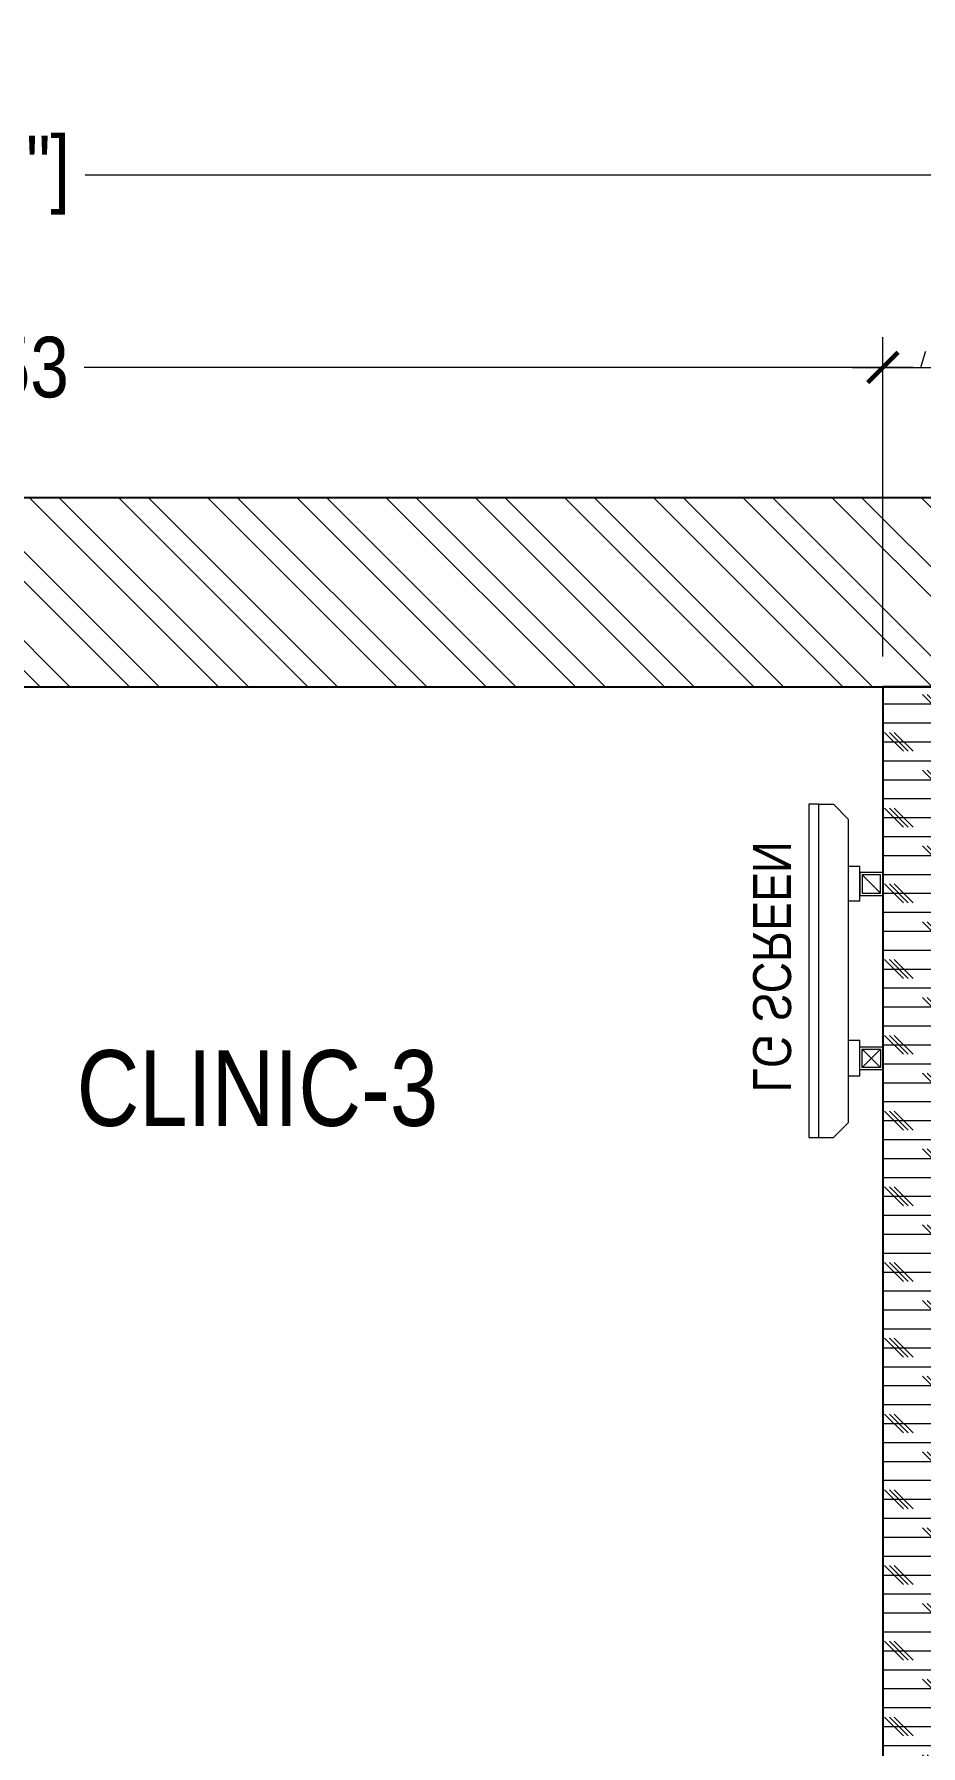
# Model space of a CAD drawing. Header units: millimetres. Extents: x 8916 to 22657, y -1037022 to -1027677.
# Drawn here: x 15977 to 17147, y -1029937 to -1027677 of the extents above; entities that cross this region are included whole.
import ezdxf
from ezdxf.lldxf.tags import DXFTag

# ---------------------------------------------------------------- set-up
doc = ezdxf.new("R2010")
doc.units = ezdxf.units.MM
doc.header["$LTSCALE"] = 40
doc.header["$PDMODE"] = 3
doc.linetypes.add('HIDDEN2', pattern=[0.1875, 0.125, -0.0625])
for name, color, linetype, lineweight in [('dimensions', 149, 'Continuous', 5), ('Floor-Unit', 1, 'Continuous', 13), ('IM-ANNO-HATCH', 8, 'Continuous', 5), ('LENS_HATCH_WALL', 251, 'Continuous', 5), ('LENS_PARTITION', 21, 'Continuous', 25), ('LENS_TEXT', 31, 'HIDDEN2', 5), ('TV', 3, 'Continuous', 18)]:
    doc.layers.add(name, color=color, linetype=linetype, lineweight=lineweight)
doc.layers.add('wall', color=5, linetype='Continuous')
doc.styles.get("Standard").update_dxf_attribs({"font": 'ARIALN.TTF'})
tags = doc.linetypes.add('DASHED2', pattern=[0.375, 0.25, -0.125]).pattern_tags.tags
tags[6:7] = [DXFTag(74, 4), DXFTag(75, 0), DXFTag(340, '0'), DXFTag(46, 1.0), DXFTag(50, 0.0), DXFTag(44, 0.0), DXFTag(45, 0.0)]
tags[4:5] = [DXFTag(74, 4), DXFTag(75, 0), DXFTag(340, '0'), DXFTag(46, 1.0), DXFTag(50, 0.0), DXFTag(44, 0.0), DXFTag(45, 0.0)]
doc.dimstyles.new('Working', dxfattribs={"dimscale": 0.8, "dimtxt": 100, "dimasz": 50, "dimexe": 50, "dimexo": 50, "dimgap": 0, "dimtad": 1, "dimdec": 0, "dimtxsty": 'Standard', "dimblk": 'ARCHTICK', "dimcen": 0, "dimdle": 50, "dimclrd": 250, "dimclre": 8, "dimclrt": 7, "dimazin": 3, "dimtfac": 1, "dimtdec": 0, "dimtmove": 1, "dimatfit": 3, "dimfxl": 3, "dimlwd": 5, "dimlwe": 0})

# ---------------------------------------------------------------- blocks, each defined once
blk = doc.blocks.new('sfeqwef')
at = {"layer": 'IM-ANNO-HATCH'}
h = blk.add_hatch(dxfattribs=at)
h.set_pattern_fill('CORK', color=256, scale=199.9999999999999, angle=89.99999999999999)
h.set_pattern_definition([(90, (1028288.72895679, 9275.387857678), (-25, 8.6e-15), []), (224.9999999999999, (1028301.22895679, 9287.887857677999), (49.99999991609838, -49.99999991609843), [35.35533919999999, -35.35533919999999]), (224.9999999999999, (1028301.22895679, 9294.137857678), (49.99999991609838, -49.99999991609843), [35.35533919999999, -35.35533919999999]), (224.9999999999999, (1028301.22895679, 9300.387857678), (49.99999991609838, -49.99999991609843), [35.35533919999999, -35.35533919999999])])
h.paths.add_polyline_path([(-1723, -7921.999999999998), (-250, -7921.999999999998), (-250, -7821.999999999999), (-1723, -7821.999999999999)])
at = {"layer": 'LENS_HATCH_WALL', "ltscale": 12}
h = blk.add_hatch(dxfattribs=at)
h.set_pattern_fill('ANSI32', color=256, scale=222, style=0)
h.set_pattern_definition([(44.99999999999999, (-26297894.81729468, 1620009.821466953), (-58.86663953378008, 58.86663953378008), []), (44.99999999999999, (-26297855.57286839, 1620009.821466953), (-58.86663953378008, 58.86663953378008), [])])
h.paths.add_polyline_path([(0, -12780), (0, -11249), (-250, -11249), (-250, -12530), (-8233, -12530.00000000001), (-8233, -12780.00000000002)])
h.paths.add_polyline_path([(-453, -11018), (-453, -10867.99999999999), (-1823, -10867.99999999999), (-1823, -11089.99999999999), (-1673, -11089.99999999999), (-1673, -11018)])
h.paths.add_polyline_path([(-1673, -11771), (-1673, -11089.99999999999), (-1823, -11089.99999999999), (-1823, -11771)])
h.paths.add_polyline_path([(0, -10609), (0, -8548), (-250, -8548), (-250, -10609)])
h.paths.add_polyline_path([(0, -8321.999999999998), (0, -469), (-250, -469), (-250, -6707), (-250, -8321.999999999998)])
h.paths.add_polyline_path([(-471, -250), (-471, 0), (-4033, 0), (-4033, -250.0000000000073)])
h.paths.add_polyline_path([(-4683, -250.0000000000073), (-4683, -7.276e-12), (-7574, -7.276e-12), (-7574, -250.0000000000073)])
h.paths.add_polyline_path([(-8083, -2517), (-8083, -469), (-8233, -469), (-8233, -2517)])
at = {"layer": 'LENS_PARTITION'}
blk.add_lwpolyline([(-1723, -7921.999999999998), (-250, -7921.999999999998), (-250, -7821.999999999999), (-1723, -7821.999999999999)], close=True, dxfattribs=at)
at = {"layer": 'wall', "color": 1}
for p, q in [((0, 0), (0, -12780)), ((-250, -469), (-250, -6707)), ((-250, -6707), (-250, -8321.999999999998))]:
    blk.add_line(p, q, dxfattribs=at)
blk = doc.blocks.new('CLINIC SCREEN')
at = {"layer": 'TV'}
for p, q in [((-103.1090284835081, 42.85441964946222), (-127.41143117717, 18.55201695591677)), ((-127.41143117717, 42.85441964946222), (-103.1090284835081, 18.55201695591677)), ((102.7052824412239, 42.85441964946222), (127.0076851347694, 18.55201695591677))]:
    blk.add_line(p, q, dxfattribs=at)
at = {"layer": 'TV', "ltscale": 12}
for p, q in [((-219.9999999998836, -19.41163062257692), (-200.5883693771902, 0)), ((200.5883693774231, 0), (-200.5883693771902, 0)), ((-138.5315413422649, 0), (-138.5315413422649, 15.514207008644)), ((-138.5315413422649, 15.514207008644), (-91.9889203159837, 15.514207008644)), ((-91.9889203159837, 15.514207008644), (-91.9889203159837, 0)), ((91.98892031621654, 15.514207008644), (91.98892031621654, 0)), ((91.98892031621654, 15.514207008644), (138.5315413424978, 15.514207008644)), ((138.5315413424978, 0), (138.5315413424978, 15.514207008644)), ((220.0000000001164, -19.41163062257692), (200.5883693774231, 0)), ((-219.9999999998836, -38.82326124538668), (-219.9999999998836, -19.41163062257692)), ((220.0000000001164, -38.82326124538668), (220.0000000001164, -19.41163062257692))]:
    blk.add_line(p, q, dxfattribs=at)
at = {"layer": 'TV'}
for points in [[(-130.4492315138923, 15.51421661919448), (-100.0712281469023, 15.51421661919448), (-100.0712281469023, 45.89221998606809), (-130.4492315138923, 45.89221998606809)], [(130.0454854714917, 15.51421661919448), (99.6674821045017, 15.51421661919448), (99.6674821045017, 45.89221998606809), (130.0454854714917, 45.89221998606809)], [(-127.41143117717, 18.55201695591677), (-103.1090284835081, 18.55201695591677), (-103.1090284835081, 42.85441964946222), (-127.41143117717, 42.85441964946222)], [(127.0076851347694, 18.55201695591677), (102.7052824412239, 18.55201695591677), (102.7052824412239, 42.85441964946222), (127.0076851347694, 42.85441964946222)]]:
    blk.add_lwpolyline(points, close=True, dxfattribs=at)
at = {"layer": 'TV', "ltscale": 12}
blk.add_lwpolyline([(-219.9999999998836, -51.71278328332118), (-219.9999999998836, -38.82326124538668), (220.0000000001164, -38.82326124538668), (220.0000000001164, -51.71278328332118)], close=True, dxfattribs=at)
at = {"layer": 'Floor-Unit', "color": 0}
blk.add_text('LG SCREEN', height=50, dxfattribs=at).set_placement((-159.9435663456097, -125.4256307032192))
blk = doc.blocks.new('_ArchTick')
at = {"const_width": 0.15}
blk.add_lwpolyline([(-0.5, -0.5), (0.5, 0.5)], dxfattribs=at)
blk = doc.blocks.new('*D38')
at = {"layer": 'Defpoints', "color": 0, "ltscale": 50, "transparency": 16777216}
for p in [(17097.38785767823, -1028116.991290014), (14744.38785767823, -1028538.72895679), (17097.38785767823, -1028538.72895679)]:
    blk.add_point(p, dxfattribs=at)
at = {"layer": 'dimensions', "color": 8, "linetype": 'DASHED2', "lineweight": 0, "ltscale": 50, "transparency": 16777216}
for p, q in [((14744.38785767823, -1028498.72895679), (14744.38785767823, -1028076.991290014)), ((17097.38785767823, -1028498.72895679), (17097.38785767823, -1028076.991290014))]:
    blk.add_line(p, q, dxfattribs=at)
at = {"layer": 'dimensions', "color": 250, "linetype": 'DASHED2', "lineweight": 5, "ltscale": 50, "transparency": 16777216}
for p, q in [((14704.38785767823, -1028116.991290014), (15822.41582493607, -1028116.991290014)), ((17137.38785767823, -1028116.991290014), (16019.35989042038, -1028116.991290014))]:
    blk.add_line(p, q, dxfattribs=at)
at = {"layer": 'dimensions', "color": 250, "lineweight": 5, "ltscale": 50, "transparency": 16777216, "xscale": 40, "yscale": 40, "zscale": 40, "rotation": 180}
blk.add_blockref('_ArchTick', (14744.38785767823, -1028116.991290014), dxfattribs=at)
at = {"layer": 'dimensions', "color": 250, "lineweight": 5, "ltscale": 50, "transparency": 16777216, "xscale": 40, "yscale": 40, "zscale": 40}
blk.add_blockref('_ArchTick', (17097.38785767823, -1028116.991290014), dxfattribs=at)
at = {"layer": 'dimensions', "color": 7, "ltscale": 50, "transparency": 16777216, "insert": (15920.88785767823, -1028116.991290014), "char_height": 80, "attachment_point": 5, "bg_fill": 3, "box_fill_scale": 1.25, "bg_fill_color": 9, "bg_fill_true_color": 13158600, "bg_fill_transparency": 0}
blk.add_mtext('\\A1;2353', dxfattribs=at)
blk = doc.blocks.new('*D39')
at = {"layer": 'Defpoints', "color": 0, "ltscale": 50, "transparency": 16777216}
for p in [(17197.38785767823, -1028116.991290014), (17097.38785767823, -1028538.72895679), (17197.38785767823, -1028538.72895679)]:
    blk.add_point(p, dxfattribs=at)
at = {"layer": 'dimensions', "color": 250, "linetype": 'DASHED2', "lineweight": 5, "ltscale": 50, "transparency": 16777216}
for p, q in [((17147.38785767823, -1028116.991290014), (17171.64160938355, -1028036.145450996)), ((17057.38785767823, -1028116.991290014), (17237.38785767823, -1028116.991290014))]:
    blk.add_line(p, q, dxfattribs=at)
at = {"layer": 'dimensions', "color": 8, "linetype": 'DASHED2', "lineweight": 0, "ltscale": 50, "transparency": 16777216}
for p, q in [((17097.38785767823, -1028498.72895679), (17097.38785767823, -1028076.991290014)), ((17197.38785767823, -1028498.72895679), (17197.38785767823, -1028076.991290014))]:
    blk.add_line(p, q, dxfattribs=at)
at = {"layer": 'dimensions', "color": 250, "lineweight": 5, "ltscale": 50, "transparency": 16777216, "xscale": 40, "yscale": 40, "zscale": 40, "rotation": 180}
blk.add_blockref('_ArchTick', (17097.38785767823, -1028116.991290014), dxfattribs=at)
at = {"layer": 'dimensions', "color": 7, "ltscale": 50, "transparency": 16777216, "insert": (17240.91855344903, -1028036.145450996), "char_height": 80, "attachment_point": 5, "bg_fill": 3, "box_fill_scale": 1.25, "bg_fill_color": 9, "bg_fill_true_color": 13158600, "bg_fill_transparency": 0}
blk.add_mtext('\\A1;100', dxfattribs=at)
at = {"layer": 'dimensions', "color": 250, "lineweight": 5, "ltscale": 50, "transparency": 16777216, "xscale": 40, "yscale": 40, "zscale": 40}
blk.add_blockref('_ArchTick', (17197.38785767823, -1028116.991290014), dxfattribs=at)
blk = doc.blocks.new('*D122')
at = {"layer": 'Defpoints', "color": 0, "ltscale": 50, "transparency": 16777216}
for p in [(9525.38785767823, -1027863.111514176), (21805.38785767823, -1028538.72895679), (9525.38785767823, -1028759.72895679)]:
    blk.add_point(p, dxfattribs=at)
at = {"layer": 'dimensions', "color": 8, "linetype": 'DASHED2', "lineweight": 0, "ltscale": 50, "transparency": 16777216}
for p, q in [((9525.38785767823, -1028263.111514176), (9525.38785767823, -1027823.111514176)), ((21805.38785767823, -1028263.111514176), (21805.38785767823, -1027823.111514176))]:
    blk.add_line(p, q, dxfattribs=at)
at = {"layer": 'dimensions', "color": 250, "linetype": 'DASHED2', "lineweight": 5, "ltscale": 50, "transparency": 16777216}
for p, q in [((9485.387857678232, -1027863.111514176), (15314.31009505886, -1027863.111514176)), ((21845.38785767823, -1027863.111514176), (16016.4656202976, -1027863.111514176))]:
    blk.add_line(p, q, dxfattribs=at)
at = {"layer": 'dimensions', "color": 250, "lineweight": 5, "ltscale": 50, "transparency": 16777216, "xscale": 40, "yscale": 40, "zscale": 40, "rotation": 180}
blk.add_blockref('_ArchTick', (9525.38785767823, -1027863.111514176), dxfattribs=at)
at = {"layer": 'dimensions', "color": 250, "lineweight": 5, "ltscale": 50, "transparency": 16777216, "xscale": 40, "yscale": 40, "zscale": 40}
blk.add_blockref('_ArchTick', (21805.38785767823, -1027863.111514176), dxfattribs=at)
at = {"layer": 'dimensions', "color": 7, "ltscale": 50, "transparency": 16777216, "insert": (15665.38785767823, -1027863.111514176), "char_height": 80, "attachment_point": 5, "bg_fill": 3, "box_fill_scale": 1.25, "bg_fill_color": 9, "bg_fill_true_color": 13158600, "bg_fill_transparency": 0}
blk.add_mtext('\\A1;12280 [40\'-3 1/2"]', dxfattribs=at)

msp = doc.modelspace()

# ---------------------------------------------------------------- block references
at = {"rotation": 90}
msp.add_blockref('sfeqwef', (9275.38785767823, -1028288.728956791), dxfattribs=at)
at = {"layer": 'LENS_PARTITION', "xscale": -1, "rotation": 270}
msp.add_blockref('CLINIC SCREEN', (17051.49563769519, -1028913.72895679), dxfattribs=at)

# ---------------------------------------------------------------- texts
at = {"layer": 'LENS_TEXT', "linetype": 'Continuous', "ltscale": 3, "insert": (16271.71318174968, -1029069.021693037), "char_height": 100, "attachment_point": 5}
msp.add_mtext_dynamic_manual_height_columns('\\pxqc;CLINIC-3', width=551.3633720930231, gutter_width=0.9999999999999992, heights=[0], dxfattribs=at)

# ---------------------------------------------------------------- next in the draw order: dimensions: what is measured, and where the dimension line sits
at = {"layer": 'dimensions', "ltscale": 50}
dim = msp.add_linear_dim(base=(17097.38785767823, -1028116.991290014), p1=(14744.38785767823, -1028538.72895679), p2=(17097.38785767823, -1028538.72895679), dimstyle='Working', override={"dimfxl": 500, "dimfxlon": 1, "dimtfill": 1, "dimarcsym": 1}, dxfattribs=at)
dim.commit()
dim.dimension.update_dxf_attribs({"geometry": '*D38', "text_midpoint": (15920.88785767823, -1028116.991290014)})

# ---------------------------------------------------------------- next in the draw order: dimensions: what is measured, and where the dimension line sits
dim = msp.add_linear_dim(base=(17197.38785767823, -1028116.991290014), p1=(17097.38785767823, -1028538.72895679), p2=(17197.38785767823, -1028538.72895679), dimstyle='Working', override={"dimfxl": 500, "dimfxlon": 1, "dimtfill": 1, "dimarcsym": 1}, dxfattribs=at)
dim.commit()
dim.dimension.update_dxf_attribs({"geometry": '*D39', "text_midpoint": (17171.64160938355, -1028036.145450996)})

# ---------------------------------------------------------------- next in the draw order: dimensions: what is measured, and where the dimension line sits
dim = msp.add_linear_dim(base=(9525.38785767823, -1027863.111514176), p1=(21805.38785767823, -1028538.72895679), p2=(9525.38785767823, -1028759.72895679), dimstyle='Working', override={"dimfxl": 500, "dimfxlon": 1, "dimtfill": 1, "dimarcsym": 1}, dxfattribs=at)
dim.commit()
dim.dimension.update_dxf_attribs({"geometry": '*D122', "text_midpoint": (15665.38785767823, -1027863.111514176)})

doc.saveas('drawing.dxf')
